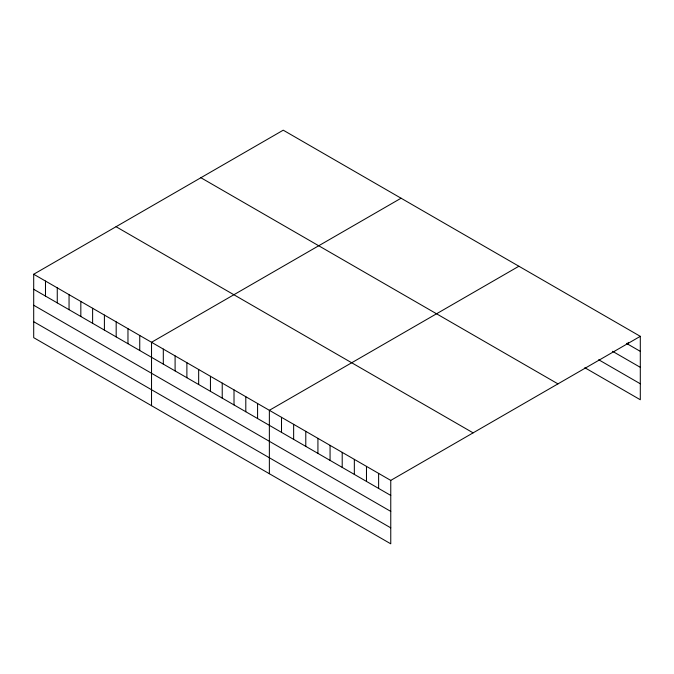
<?xml version="1.0" encoding="UTF-8"?>
<svg xmlns="http://www.w3.org/2000/svg" width="674" height="674" viewBox="0 0 674 674"><rect width="100%" height="100%" fill="white"/><g stroke="black" fill="none" stroke-linecap="round" stroke-linejoin="round"><path stroke-width="1.01" d="M33.7 274.251L390.76 480.402L390.76 543.817L33.7 337.666L33.7 274.251L283.24 130.183L640.3 336.334L640.3 399.749L584.805 367.709M401.064 198.215L151.532 342.282L151.532 405.697M518.896 266.238L269.364 410.306L269.364 473.729M390.76 480.402L640.3 336.334M626.424 343.352L640.3 351.356M612.548 351.306L640.3 367.33M598.681 359.748L640.3 383.776M200.886 177.725L557.954 383.877M116.046 226.708L473.114 432.86M33.7 289.281L390.76 495.432M33.7 305.246L390.76 511.398M33.7 321.7L390.76 527.852M628.16 342.35L628.16 344.347M378.62 473.392L378.62 488.423M366.479 466.383L366.479 481.413M354.339 459.373L354.339 474.403M342.207 452.364L342.207 467.394M330.066 445.354L330.066 460.384M317.926 438.344L317.926 453.375M305.785 431.335L305.785 446.365M293.645 424.325L293.645 439.355M281.505 417.316L281.505 432.346M257.578 403.507L257.578 418.537M245.799 396.708L245.799 411.73M234.013 389.901L234.013 404.931M222.226 383.102L222.226 398.123M210.448 376.294L210.448 391.324M198.662 369.495L198.662 384.517M186.883 362.688L186.883 377.718M175.097 355.889L175.097 370.911M163.31 349.081L163.31 364.112M139.745 335.475L139.745 350.505M127.967 328.676L127.967 343.706M116.181 321.869L116.181 336.899M104.403 315.07L104.403 330.1M92.616 308.271L92.616 323.293M80.829 301.463L80.829 316.494M69.051 294.664L69.051 309.686M57.265 287.857L57.265 302.887M45.487 281.058L45.487 296.08"/></g></svg>
